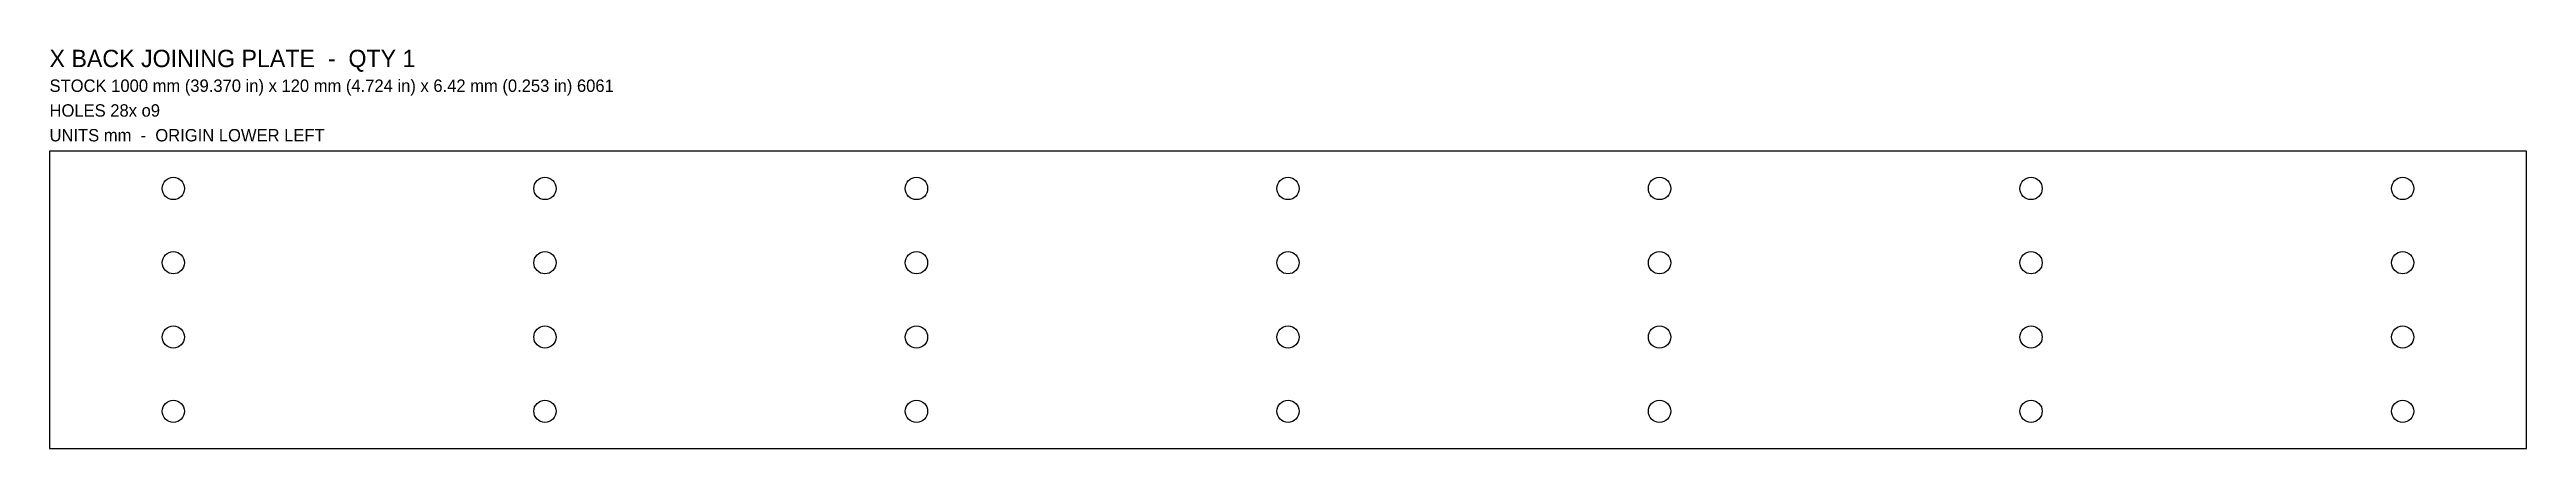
# Model space of a CAD drawing. Header units: metres. Extents: x 0 to 1000, y 0 to 161.
import ezdxf

# ---------------------------------------------------------------- set-up
doc = ezdxf.new("R2010")
doc.units = ezdxf.units.M

msp = doc.modelspace()

# ---------------------------------------------------------------- linework, layer by layer
at = {"layer": 'HOLES'}
for centre in [(50, 105), (200, 105), (350, 105), (500, 105), (650, 105), (800, 105), (950, 105), (50, 75), (200, 75), (350, 75), (500, 75), (650, 75), (800, 75), (950, 75), (50, 45), (200, 45), (350, 45), (500, 45), (650, 45), (800, 45), (950, 45), (50, 15), (200, 15), (350, 15), (500, 15), (650, 15), (800, 15), (950, 15)]:
    msp.add_circle(centre, 4.5, dxfattribs=at)
at = {"layer": 'OUTLINE'}
for p, q in [((1000, 120), (0, 120)), ((0, 120), (0, 0)), ((1000, 0), (1000, 120)), ((0, 0), (1000, 0))]:
    msp.add_line(p, q, dxfattribs=at)

# ---------------------------------------------------------------- texts
at = {"layer": 'NOTES'}
for s, height, p in [('X BACK JOINING PLATE  -  QTY 1', 7, (0, 154)), ('STOCK 1000 mm (39.370 in) x 120 mm (4.724 in) x 6.42 mm (0.253 in) 6061', 5, (0, 144)), ('HOLES 28x o9', 5, (0, 134)), ('UNITS mm  -  ORIGIN LOWER LEFT', 5, (0, 124))]:
    msp.add_text(s, height=height, dxfattribs=at).set_placement(p)

doc.saveas('drawing.dxf')
